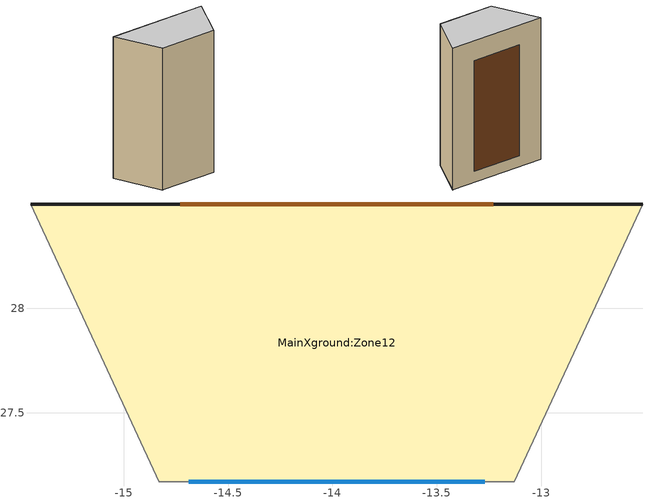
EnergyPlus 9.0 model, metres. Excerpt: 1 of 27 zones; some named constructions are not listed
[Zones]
MainXground:Zone12
 floor adiabatic (internal floor 33cm): -13.13,27.17 -14.83,27.17 -15.45,28.5 -12.51,28.5 z4.2
 wall outside (Project wall): -12.51,28.5 -15.45,28.5 z4.2:8.4
 wall to MainXground:Zone14 (glass entrance wall 2cm_Rev): -15.45,28.5 -14.83,27.17 -13.13,27.17 -12.51,28.5 z4.2:8.4
 window inside (Project internal glazing - 1002): -14.69,27.17 -13.27,27.17 z4.57:6.99
 door (Project external door): -13.23,28.5 -14.73,28.5 z4.53:7.82
 ceiling to MainXfirst:Zone9 (Project internal floor_Rev): -14.83,27.17 -13.13,27.17 -12.51,28.5 -15.45,28.5 z8.4
[Schedule:Compact]
MainXground:Zone8 Cooling Availability Sch; MainXground:Zone1 Cooling Availability Sch: Through: 09 Jan, For: AllDays, Until: 24:00, 0, Through: 13 Feb, For: Weekdays SummerDesignDay, Until: 05:00, 0, Until: 18:00, 1, Until: 24:00, 0, For: Weekends, Until: 24:00, 0, For: Holidays, Until: 24:00, 0, For: WinterDesignDay AllOtherDays, Until: 24:00, 0, Through: 20 Feb, For: AllDays, Until: 24:00, 0, Through: 20 Mar, For: Weekdays SummerDesignDay, Until: 05:00, 0, Until: 18:00, 1, Until: 24:00, 0, For: Weekends, Until: 24:00, 0, For: Holidays, Until: 24:00, 0, For: WinterDesignDay AllOtherDays, Until: 24:00, 0, Through: 03 Apr, For: AllDays, Until: 24:00, 0, Through: 29 May, For: Weekdays SummerDesignDay, Until: 05:00, 0, Until: 18:00, 1, Until: 24:00, 0, For: Weekends, Until: 24:00, 0, For: Holidays, Until: 24:00, 0, For: WinterDesignDay AllOtherDays, Until: 24:00, 0, Through: 05 Jun, For: AllDays, Until: 24:00, 0, Through: 24 Jul, For: Weekdays SummerDesignDay, Until: 05:00, 0, Until: 18:00, 1, Until: 24:00, 0, For: Weekends, Until: 24:00, 0, For: Holidays, Until: 24:00, 0, For: WinterDesignDay AllOtherDays, Until: 24:00, 0, Through: 04 Sep, For: AllDays, Until: 24:00, 0, Through: 23 Oct, For: Weekdays SummerDesignDay, Until: 05:00, 0, Until: 18:00, 1, Until: 24:00, 0, For: Weekends, Until: 24:00, 0, For: Holidays, Until: 24:00, 0, For: WinterDesignDay AllOtherDays, Until: 24:00, 0, Through: 30 Oct, For: AllDays, Until: 24:00, 0, Through: 22 Dec, For: Weekdays SummerDesignDay, Until: 05:00, 0, Until: 18:00, 1, Until: 24:00, 0, For: Weekends, Until: 24:00, 0, For: Holidays, Until: 24:00, 0, For: WinterDesignDay AllOtherDays, Until: 24:00, 0, Through: 31 Dec, For: AllDays, Until: 24:00, 0
MainXground:Zone11 Heating Setpoint Schedule; MainXground:Zone10 Heating Setpoint Schedule; MainXground:Zone3 Heating Setpoint Schedule: Through: 09 Jan, For: AllDays, Until: 07:00, 18, Until: 16:00, 20, Until: 24:00, 18, Through: 13 Feb, For: Weekdays SummerDesignDay, Until: 05:00, 18, Until: 19:00, 20, Until: 24:00, 18, For: WinterDesignDay, Until: 24:00, 20, For: Weekends, Until: 07:00, 18, Until: 16:00, 20, Until: 24:00, 18, For: Holidays, Until: 07:00, 18, Until: 16:00, 20, Until: 24:00, 18, For: AllOtherDays, Until: 24:00, -50, Through: 20 Feb, For: AllDays, Until: 07:00, 18, Until: 16:00, 20, Until: 24:00, 18, Through: 20 Mar, For: Weekdays SummerDesignDay, Until: 05:00, 18, Until: 19:00, 20, Until: 24:00, 18, For: WinterDesignDay, Until: 24:00, 20, For: Weekends, Until: 07:00, 18, Until: 16:00, 20, Until: 24:00, 18, For: Holidays, Until: 07:00, 18, Until: 16:00, 20, Until: 24:00, 18, For: AllOtherDays, Until: 24:00, -50, Through: 03 Apr, For: AllDays, Until: 07:00, 18, Until: 16:00, 20, Until: 24:00, 18, Through: 29 May, For: Weekdays SummerDesignDay, Until: 05:00, 18, Until: 19:00, 20, Until: 24:00, 18, For: WinterDesignDay, Until: 24:00, 20, For: Weekends, Until: 07:00, 18, Until: 16:00, 20, Until: 24:00, 18, For: Holidays, Until: 07:00, 18, Until: 16:00, 20, Until: 24:00, 18, For: AllOtherDays, Until: 24:00, -50, Through: 05 Jun, For: AllDays, Until: 07:00, 18, Until: 16:00, 20, Until: 24:00, 18, Through: 24 Jul, For: Weekdays SummerDesignDay, Until: 05:00, 18, Until: 19:00, 20, Until: 24:00, 18, For: WinterDesignDay, Until: 24:00, 20, For: Weekends, Until: 07:00, 18, Until: 16:00, 20, Until: 24:00, 18, For: Holidays, Until: 07:00, 18, Until: 16:00, 20, Until: 24:00, 18, For: AllOtherDays, Until: 24:00, -50, Through: 04 Sep, For: AllDays, Until: 07:00, 18, Until: 16:00, 20, Until: 24:00, 18, Through: 23 Oct, For: Weekdays SummerDesignDay, Until: 05:00, 18, Until: 19:00, 20, Until: 24:00, 18, For: WinterDesignDay, Until: 24:00, 20, For: Weekends, Until: 07:00, 18, Until: 16:00, 20, Until: 24:00, 18, For: Holidays, Until: 07:00, 18, Until: 16:00, 20, Until: 24:00, 18, For: AllOtherDays, Until: 24:00, -50, Through: 30 Oct, For: AllDays, Until: 07:00, 18, Until: 16:00, 20, Until: 24:00, 18, Through: 22 Dec, For: Weekdays SummerDesignDay, Until: 05:00, 18, Until: 19:00, 20, Until: 24:00, 18, For: WinterDesignDay, Until: 24:00, 20, For: Weekends, Until: 07:00, 18, Until: 16:00, 20, Until: 24:00, 18, For: Holidays, Until: 07:00, 18, Until: 16:00, 20, Until: 24:00, 18, For: AllOtherDays, Until: 24:00, -50, Through: 31 Dec, For: AllDays, Until: 07:00, 18, Until: 16:00, 20, Until: 24:00, 18
MainXground:Zone11 Heating Availability Sch; MainXground:Zone10 Heating Availability Sch; MainXground:Zone3 Heating Availability Sch: Through: 09 Jan, For: AllDays, Until: 07:00, 1, Until: 16:00, 1, Until: 24:00, 1, Through: 13 Feb, For: Weekdays SummerDesignDay, Until: 05:00, 1, Until: 19:00, 1, Until: 24:00, 1, For: WinterDesignDay, Until: 24:00, 1, For: Weekends, Until: 07:00, 1, Until: 16:00, 1, Until: 24:00, 1, For: Holidays, Until: 07:00, 1, Until: 16:00, 1, Until: 24:00, 1, For: AllOtherDays, Until: 24:00, 0, Through: 20 Feb, For: AllDays, Until: 07:00, 1, Until: 16:00, 1, Until: 24:00, 1, Through: 20 Mar, For: Weekdays SummerDesignDay, Until: 05:00, 1, Until: 19:00, 1, Until: 24:00, 1, For: WinterDesignDay, Until: 24:00, 1, For: Weekends, Until: 07:00, 1, Until: 16:00, 1, Until: 24:00, 1, For: Holidays, Until: 07:00, 1, Until: 16:00, 1, Until: 24:00, 1, For: AllOtherDays, Until: 24:00, 0, Through: 03 Apr, For: AllDays, Until: 07:00, 1, Until: 16:00, 1, Until: 24:00, 1, Through: 29 May, For: Weekdays SummerDesignDay, Until: 05:00, 1, Until: 19:00, 1, Until: 24:00, 1, For: WinterDesignDay, Until: 24:00, 1, For: Weekends, Until: 07:00, 1, Until: 16:00, 1, Until: 24:00, 1, For: Holidays, Until: 07:00, 1, Until: 16:00, 1, Until: 24:00, 1, For: AllOtherDays, Until: 24:00, 0, Through: 05 Jun, For: AllDays, Until: 07:00, 1, Until: 16:00, 1, Until: 24:00, 1, Through: 24 Jul, For: Weekdays SummerDesignDay, Until: 05:00, 1, Until: 19:00, 1, Until: 24:00, 1, For: WinterDesignDay, Until: 24:00, 1, For: Weekends, Until: 07:00, 1, Until: 16:00, 1, Until: 24:00, 1, For: Holidays, Until: 07:00, 1, Until: 16:00, 1, Until: 24:00, 1, For: AllOtherDays, Until: 24:00, 0, Through: 04 Sep, For: AllDays, Until: 07:00, 1, Until: 16:00, 1, Until: 24:00, 1, Through: 23 Oct, For: Weekdays SummerDesignDay, Until: 05:00, 1, Until: 19:00, 1, Until: 24:00, 1, For: WinterDesignDay, Until: 24:00, 1, For: Weekends, Until: 07:00, 1, Until: 16:00, 1, Until: 24:00, 1, For: Holidays, Until: 07:00, 1, Until: 16:00, 1, Until: 24:00, 1, For: AllOtherDays, Until: 24:00, 0, Through: 30 Oct, For: AllDays, Until: 07:00, 1, Until: 16:00, 1, Until: 24:00, 1, Through: 22 Dec, For: Weekdays SummerDesignDay, Until: 05:00, 1, Until: 19:00, 1, Until: 24:00, 1, For: WinterDesignDay, Until: 24:00, 1, For: Weekends, Until: 07:00, 1, Until: 16:00, 1, Until: 24:00, 1, For: Holidays, Until: 07:00, 1, Until: 16:00, 1, Until: 24:00, 1, For: AllOtherDays, Until: 24:00, 0, Through: 31 Dec, For: AllDays, Until: 07:00, 1, Until: 16:00, 1, Until: 24:00, 1
MainXground:Zone11 Cooling SP Sch; MainXground:Zone10 Cooling SP Sch; MainXground:Zone3 Cooling SP Sch; MainXground:Zone4 Cooling SP Sch; MainXground:Zone2 Cooling SP Sch: Through: 09 Jan, For: AllDays, Until: 07:00, 100, Until: 16:00, 26, Until: 24:00, 100, Through: 13 Feb, For: Weekdays SummerDesignDay, Until: 05:00, 100, Until: 19:00, 26, Until: 24:00, 100, For: Weekends, Until: 07:00, 100, Until: 16:00, 26, Until: 24:00, 100, For: Holidays, Until: 07:00, 100, Until: 16:00, 26, Until: 24:00, 100, For: WinterDesignDay AllOtherDays, Until: 24:00, 100, Through: 20 Feb, For: AllDays, Until: 07:00, 100, Until: 16:00, 26, Until: 24:00, 100, Through: 20 Mar, For: Weekdays SummerDesignDay, Until: 05:00, 100, Until: 19:00, 26, Until: 24:00, 100, For: Weekends, Until: 07:00, 100, Until: 16:00, 26, Until: 24:00, 100, For: Holidays, Until: 07:00, 100, Until: 16:00, 26, Until: 24:00, 100, For: WinterDesignDay AllOtherDays, Until: 24:00, 100, Through: 03 Apr, For: AllDays, Until: 07:00, 100, Until: 16:00, 26, Until: 24:00, 100, Through: 29 May, For: Weekdays SummerDesignDay, Until: 05:00, 100, Until: 19:00, 26, Until: 24:00, 100, For: Weekends, Until: 07:00, 100, Until: 16:00, 26, Until: 24:00, 100, For: Holidays, Until: 07:00, 100, Until: 16:00, 26, Until: 24:00, 100, For: WinterDesignDay AllOtherDays, Until: 24:00, 100, Through: 05 Jun, For: AllDays, Until: 07:00, 100, Until: 16:00, 26, Until: 24:00, 100, Through: 24 Jul, For: Weekdays SummerDesignDay, Until: 05:00, 100, Until: 19:00, 26, Until: 24:00, 100, For: Weekends, Until: 07:00, 100, Until: 16:00, 26, Until: 24:00, 100, For: Holidays, Until: 07:00, 100, Until: 16:00, 26, Until: 24:00, 100, For: WinterDesignDay AllOtherDays, Until: 24:00, 100, Through: 04 Sep, For: AllDays, Until: 07:00, 100, Until: 16:00, 26, Until: 24:00, 100, Through: 23 Oct, For: Weekdays SummerDesignDay, Until: 05:00, 100, Until: 19:00, 26, Until: 24:00, 100, For: Weekends, Until: 07:00, 100, Until: 16:00, 26, Until: 24:00, 100, For: Holidays, Until: 07:00, 100, Until: 16:00, 26, Until: 24:00, 100, For: WinterDesignDay AllOtherDays, Until: 24:00, 100, Through: 30 Oct, For: AllDays, Until: 07:00, 100, Until: 16:00, 26, Until: 24:00, 100, Through: 22 Dec, For: Weekdays SummerDesignDay, Until: 05:00, 100, Until: 19:00, 26, Until: 24:00, 100, For: Weekends, Until: 07:00, 100, Until: 16:00, 26, Until: 24:00, 100, For: Holidays, Until: 07:00, 100, Until: 16:00, 26, Until: 24:00, 100, For: WinterDesignDay AllOtherDays, Until: 24:00, 100, Through: 31 Dec, For: AllDays, Until: 07:00, 100, Until: 16:00, 26, Until: 24:00, 100
MainXground:Zone11 Cooling Availability Sch; MainXground:Zone10 Cooling Availability Sch; MainXground:Zone3 Cooling Availability Sch; MainXground:Zone4 Cooling Availability Sch; MainXground:Zone2 Cooling Availability Sch: Through: 09 Jan, For: AllDays, Until: 07:00, 0, Until: 16:00, 1, Until: 24:00, 0, Through: 13 Feb, For: Weekdays SummerDesignDay, Until: 05:00, 0, Until: 19:00, 1, Until: 24:00, 0, For: Weekends, Until: 07:00, 0, Until: 16:00, 1, Until: 24:00, 0, For: Holidays, Until: 07:00, 0, Until: 16:00, 1, Until: 24:00, 0, For: WinterDesignDay AllOtherDays, Until: 24:00, 0, Through: 20 Feb, For: AllDays, Until: 07:00, 0, Until: 16:00, 1, Until: 24:00, 0, Through: 20 Mar, For: Weekdays SummerDesignDay, Until: 05:00, 0, Until: 19:00, 1, Until: 24:00, 0, For: Weekends, Until: 07:00, 0, Until: 16:00, 1, Until: 24:00, 0, For: Holidays, Until: 07:00, 0, Until: 16:00, 1, Until: 24:00, 0, For: WinterDesignDay AllOtherDays, Until: 24:00, 0, Through: 03 Apr, For: AllDays, Until: 07:00, 0, Until: 16:00, 1, Until: 24:00, 0, Through: 29 May, For: Weekdays SummerDesignDay, Until: 05:00, 0, Until: 19:00, 1, Until: 24:00, 0, For: Weekends, Until: 07:00, 0, Until: 16:00, 1, Until: 24:00, 0, For: Holidays, Until: 07:00, 0, Until: 16:00, 1, Until: 24:00, 0, For: WinterDesignDay AllOtherDays, Until: 24:00, 0, Through: 05 Jun, For: AllDays, Until: 07:00, 0, Until: 16:00, 1, Until: 24:00, 0, Through: 24 Jul, For: Weekdays SummerDesignDay, Until: 05:00, 0, Until: 19:00, 1, Until: 24:00, 0, For: Weekends, Until: 07:00, 0, Until: 16:00, 1, Until: 24:00, 0, For: Holidays, Until: 07:00, 0, Until: 16:00, 1, Until: 24:00, 0, For: WinterDesignDay AllOtherDays, Until: 24:00, 0, Through: 04 Sep, For: AllDays, Until: 07:00, 0, Until: 16:00, 1, Until: 24:00, 0, Through: 23 Oct, For: Weekdays SummerDesignDay, Until: 05:00, 0, Until: 19:00, 1, Until: 24:00, 0, For: Weekends, Until: 07:00, 0, Until: 16:00, 1, Until: 24:00, 0, For: Holidays, Until: 07:00, 0, Until: 16:00, 1, Until: 24:00, 0, For: WinterDesignDay AllOtherDays, Until: 24:00, 0, Through: 30 Oct, For: AllDays, Until: 07:00, 0, Until: 16:00, 1, Until: 24:00, 0, Through: 22 Dec, For: Weekdays SummerDesignDay, Until: 05:00, 0, Until: 19:00, 1, Until: 24:00, 0, For: Weekends, Until: 07:00, 0, Until: 16:00, 1, Until: 24:00, 0, For: Holidays, Until: 07:00, 0, Until: 16:00, 1, Until: 24:00, 0, For: WinterDesignDay AllOtherDays, Until: 24:00, 0, Through: 31 Dec, For: AllDays, Until: 07:00, 0, Until: 16:00, 1, Until: 24:00, 0
MainXground:Zone5 Heating Setpoint Schedule: Through: 10 Jan, For: AllDays, Until: 24:00, -50, Through: 30 Apr, For: WinterDesignDay, Until: 05:00, -50, Until: 20:00, 20, Until: 24:00, -50, For: Weekends, Until: 24:00, -50, For: Holidays, Until: 24:00, -50, For: AllOtherDays, Until: 24:00, -50, Through: 14 Oct, For: AllDays, Until: 24:00, -50, Through: 31 Dec, For: WinterDesignDay, Until: 05:00, -50, Until: 20:00, 20, Until: 24:00, -50, For: Weekends, Until: 24:00, -50, For: Holidays, Until: 24:00, -50, For: AllOtherDays, Until: 24:00, -50
MainXground:Zone5 Heating Availability Sch: Through: 10 Jan, For: AllDays, Until: 24:00, 0, Through: 30 Apr, For: WinterDesignDay, Until: 05:00, 0, Until: 20:00, 1, Until: 24:00, 0, For: Weekends, Until: 24:00, 0, For: Holidays, Until: 24:00, 0, For: AllOtherDays, Until: 24:00, 0, Through: 14 Oct, For: AllDays, Until: 24:00, 0, Through: 31 Dec, For: WinterDesignDay, Until: 05:00, 0, Until: 20:00, 1, Until: 24:00, 0, For: Weekends, Until: 24:00, 0, For: Holidays, Until: 24:00, 0, For: AllOtherDays, Until: 24:00, 0
MainXground:Zone5 Cooling SP Sch: Through: 10 Jan, For: AllDays, Until: 24:00, 100, Through: 1 May, For: AllDays, Until: 24:00, 100, Through: 14 Oct, For: Weekdays SummerDesignDay, Until: 05:00, 100, Until: 20:00, 26, Until: 24:00, 100, For: Weekends, Until: 24:00, 100, For: Holidays, Until: 24:00, 100, For: WinterDesignDay AllOtherDays, Until: 24:00, 100, Through: 31 Dec, For: AllDays, Until: 24:00, 100
MainXground:Zone5 Cooling Availability Sch: Through: 10 Jan, For: AllDays, Until: 24:00, 0, Through: 1 May, For: AllDays, Until: 24:00, 0, Through: 14 Oct, For: Weekdays SummerDesignDay, Until: 05:00, 0, Until: 20:00, 1, Until: 24:00, 0, For: Weekends, Until: 24:00, 0, For: Holidays, Until: 24:00, 0, For: WinterDesignDay AllOtherDays, Until: 24:00, 0, Through: 31 Dec, For: AllDays, Until: 24:00, 0
MainXground:Zone4 Heating Setpoint Schedule; MainXground:Zone2 Heating Setpoint Schedule: Through: 09 Jan, For: AllDays, Until: 07:00, 18, Until: 16:00, 20, Until: 24:00, 18, Through: 13 Feb, For: Weekdays SummerDesignDay, Until: 05:00, 18, Until: 19:00, 20, Until: 24:00, 18, For: WinterDesignDay, Until: 24:00, 20, For: Weekends, Until: 07:00, 18, Until: 17:00, 20, Until: 24:00, 18, For: Holidays, Until: 07:00, 18, Until: 16:00, 20, Until: 24:00, 18, For: AllOtherDays, Until: 24:00, -50, Through: 20 Feb, For: AllDays, Until: 07:00, 18, Until: 16:00, 20, Until: 24:00, 18, Through: 20 Mar, For: Weekdays SummerDesignDay, Until: 05:00, 18, Until: 19:00, 20, Until: 24:00, 18, For: WinterDesignDay, Until: 24:00, 20, For: Weekends, Until: 07:00, 18, Until: 17:00, 20, Until: 24:00, 18, For: Holidays, Until: 07:00, 18, Until: 16:00, 20, Until: 24:00, 18, For: AllOtherDays, Until: 24:00, -50, Through: 03 Apr, For: AllDays, Until: 07:00, 18, Until: 16:00, 20, Until: 24:00, 18, Through: 29 May, For: Weekdays SummerDesignDay, Until: 05:00, 18, Until: 19:00, 20, Until: 24:00, 18, For: WinterDesignDay, Until: 24:00, 20, For: Weekends, Until: 07:00, 18, Until: 17:00, 20, Until: 24:00, 18, For: Holidays, Until: 07:00, 18, Until: 16:00, 20, Until: 24:00, 18, For: AllOtherDays, Until: 24:00, -50, Through: 05 Jun, For: AllDays, Until: 07:00, 18, Until: 16:00, 20, Until: 24:00, 18, Through: 24 Jul, For: Weekdays SummerDesignDay, Until: 05:00, 18, Until: 19:00, 20, Until: 24:00, 18, For: WinterDesignDay, Until: 24:00, 20, For: Weekends, Until: 07:00, 18, Until: 17:00, 20, Until: 24:00, 18, For: Holidays, Until: 07:00, 18, Until: 16:00, 20, Until: 24:00, 18, For: AllOtherDays, Until: 24:00, -50, Through: 04 Sep, For: AllDays, Until: 07:00, 18, Until: 16:00, 20, Until: 24:00, 18, Through: 23 Oct, For: Weekdays SummerDesignDay, Until: 05:00, 18, Until: 19:00, 20, Until: 24:00, 18, For: WinterDesignDay, Until: 24:00, 20, For: Weekends, Until: 07:00, 18, Until: 17:00, 20, Until: 24:00, 18, For: Holidays, Until: 07:00, 18, Until: 16:00, 20, Until: 24:00, 18, For: AllOtherDays, Until: 24:00, -50, Through: 30 Oct, For: AllDays, Until: 07:00, 18, Until: 16:00, 20, Until: 24:00, 18, Through: 22 Dec, For: Weekdays SummerDesignDay, Until: 05:00, 18, Until: 19:00, 20, Until: 24:00, 18, For: WinterDesignDay, Until: 24:00, 20, For: Weekends, Until: 07:00, 18, Until: 17:00, 20, Until: 24:00, 18, For: Holidays, Until: 07:00, 18, Until: 16:00, 20, Until: 24:00, 18, For: AllOtherDays, Until: 24:00, -50, Through: 31 Dec, For: AllDays, Until: 07:00, 18, Until: 16:00, 20, Until: 24:00, 18
MainXground:Zone4 Heating Availability Sch; MainXground:Zone2 Heating Availability Sch: Through: 09 Jan, For: AllDays, Until: 07:00, 1, Until: 16:00, 1, Until: 24:00, 1, Through: 13 Feb, For: Weekdays SummerDesignDay, Until: 05:00, 1, Until: 19:00, 1, Until: 24:00, 1, For: WinterDesignDay, Until: 24:00, 1, For: Weekends, Until: 07:00, 1, Until: 17:00, 1, Until: 24:00, 1, For: Holidays, Until: 07:00, 1, Until: 16:00, 1, Until: 24:00, 1, For: AllOtherDays, Until: 24:00, 0, Through: 20 Feb, For: AllDays, Until: 07:00, 1, Until: 16:00, 1, Until: 24:00, 1, Through: 20 Mar, For: Weekdays SummerDesignDay, Until: 05:00, 1, Until: 19:00, 1, Until: 24:00, 1, For: WinterDesignDay, Until: 24:00, 1, For: Weekends, Until: 07:00, 1, Until: 17:00, 1, Until: 24:00, 1, For: Holidays, Until: 07:00, 1, Until: 16:00, 1, Until: 24:00, 1, For: AllOtherDays, Until: 24:00, 0, Through: 03 Apr, For: AllDays, Until: 07:00, 1, Until: 16:00, 1, Until: 24:00, 1, Through: 29 May, For: Weekdays SummerDesignDay, Until: 05:00, 1, Until: 19:00, 1, Until: 24:00, 1, For: WinterDesignDay, Until: 24:00, 1, For: Weekends, Until: 07:00, 1, Until: 17:00, 1, Until: 24:00, 1, For: Holidays, Until: 07:00, 1, Until: 16:00, 1, Until: 24:00, 1, For: AllOtherDays, Until: 24:00, 0, Through: 05 Jun, For: AllDays, Until: 07:00, 1, Until: 16:00, 1, Until: 24:00, 1, Through: 24 Jul, For: Weekdays SummerDesignDay, Until: 05:00, 1, Until: 19:00, 1, Until: 24:00, 1, For: WinterDesignDay, Until: 24:00, 1, For: Weekends, Until: 07:00, 1, Until: 17:00, 1, Until: 24:00, 1, For: Holidays, Until: 07:00, 1, Until: 16:00, 1, Until: 24:00, 1, For: AllOtherDays, Until: 24:00, 0, Through: 04 Sep, For: AllDays, Until: 07:00, 1, Until: 16:00, 1, Until: 24:00, 1, Through: 23 Oct, For: Weekdays SummerDesignDay, Until: 05:00, 1, Until: 19:00, 1, Until: 24:00, 1, For: WinterDesignDay, Until: 24:00, 1, For: Weekends, Until: 07:00, 1, Until: 17:00, 1, Until: 24:00, 1, For: Holidays, Until: 07:00, 1, Until: 16:00, 1, Until: 24:00, 1, For: AllOtherDays, Until: 24:00, 0, Through: 30 Oct, For: AllDays, Until: 07:00, 1, Until: 16:00, 1, Until: 24:00, 1, Through: 22 Dec, For: Weekdays SummerDesignDay, Until: 05:00, 1, Until: 19:00, 1, Until: 24:00, 1, For: WinterDesignDay, Until: 24:00, 1, For: Weekends, Until: 07:00, 1, Until: 17:00, 1, Until: 24:00, 1, For: Holidays, Until: 07:00, 1, Until: 16:00, 1, Until: 24:00, 1, For: AllOtherDays, Until: 24:00, 0, Through: 31 Dec, For: AllDays, Until: 07:00, 1, Until: 16:00, 1, Until: 24:00, 1
MainXground:Zone1 Heating Setpoint Schedule: Through: 09 Jan, For: AllDays, Until: 24:00, 18, Through: 13 Feb, For: Weekdays SummerDesignDay, Until: 05:00, 18, Until: 18:00, 20, Until: 24:00, 18, For: WinterDesignDay, Until: 24:00, 20, For: Weekends, Until: 24:00, 18, For: Holidays, Until: 24:00, 18, For: AllOtherDays, Until: 24:00, -50, Through: 20 Feb, For: AllDays, Until: 24:00, 18, Through: 20 Mar, For: Weekdays SummerDesignDay, Until: 05:00, 18, Until: 18:00, 20, Until: 24:00, 18, For: WinterDesignDay, Until: 24:00, 20, For: Weekends, Until: 24:00, 18, For: Holidays, Until: 24:00, 18, For: AllOtherDays, Until: 24:00, -50, Through: 03 Apr, For: AllDays, Until: 24:00, 18, Through: 29 May, For: Weekdays SummerDesignDay, Until: 05:00, 18, Until: 18:00, 20, Until: 24:00, 18, For: WinterDesignDay, Until: 24:00, 20, For: Weekends, Until: 24:00, 18, For: Holidays, Until: 24:00, 18, For: AllOtherDays, Until: 24:00, -50, Through: 05 Jun, For: AllDays, Until: 24:00, 18, Through: 24 Jul, For: Weekdays SummerDesignDay, Until: 05:00, 18, Until: 18:00, 20, Until: 24:00, 18, For: WinterDesignDay, Until: 24:00, 20, For: Weekends, Until: 24:00, 18, For: Holidays, Until: 24:00, 18, For: AllOtherDays, Until: 24:00, -50, Through: 04 Sep, For: AllDays, Until: 24:00, 18, Through: 23 Oct, For: Weekdays SummerDesignDay, Until: 05:00, 18, Until: 18:00, 20, Until: 24:00, 18, For: WinterDesignDay, Until: 24:00, 20, For: Weekends, Until: 24:00, 18, For: Holidays, Until: 24:00, 18, For: AllOtherDays, Until: 24:00, -50, Through: 30 Oct, For: AllDays, Until: 24:00, 18, Through: 22 Dec, For: Weekdays SummerDesignDay, Until: 05:00, 18, Until: 18:00, 20, Until: 24:00, 18, For: WinterDesignDay, Until: 24:00, 20, For: Weekends, Until: 24:00, 18, For: Holidays, Until: 24:00, 18, For: AllOtherDays, Until: 24:00, -50, Through: 31 Dec, For: AllDays, Until: 24:00, 18
MainXground:Zone1 Heating Availability Sch: Through: 09 Jan, For: AllDays, Until: 24:00, 1, Through: 13 Feb, For: Weekdays SummerDesignDay, Until: 05:00, 1, Until: 18:00, 1, Until: 24:00, 1, For: WinterDesignDay, Until: 24:00, 1, For: Weekends, Until: 24:00, 1, For: Holidays, Until: 24:00, 1, For: AllOtherDays, Until: 24:00, 0, Through: 20 Feb, For: AllDays, Until: 24:00, 1, Through: 20 Mar, For: Weekdays SummerDesignDay, Until: 05:00, 1, Until: 18:00, 1, Until: 24:00, 1, For: WinterDesignDay, Until: 24:00, 1, For: Weekends, Until: 24:00, 1, For: Holidays, Until: 24:00, 1, For: AllOtherDays, Until: 24:00, 0, Through: 03 Apr, For: AllDays, Until: 24:00, 1, Through: 29 May, For: Weekdays SummerDesignDay, Until: 05:00, 1, Until: 18:00, 1, Until: 24:00, 1, For: WinterDesignDay, Until: 24:00, 1, For: Weekends, Until: 24:00, 1, For: Holidays, Until: 24:00, 1, For: AllOtherDays, Until: 24:00, 0, Through: 05 Jun, For: AllDays, Until: 24:00, 1, Through: 24 Jul, For: Weekdays SummerDesignDay, Until: 05:00, 1, Until: 18:00, 1, Until: 24:00, 1, For: WinterDesignDay, Until: 24:00, 1, For: Weekends, Until: 24:00, 1, For: Holidays, Until: 24:00, 1, For: AllOtherDays, Until: 24:00, 0, Through: 04 Sep, For: AllDays, Until: 24:00, 1, Through: 23 Oct, For: Weekdays SummerDesignDay, Until: 05:00, 1, Until: 18:00, 1, Until: 24:00, 1, For: WinterDesignDay, Until: 24:00, 1, For: Weekends, Until: 24:00, 1, For: Holidays, Until: 24:00, 1, For: AllOtherDays, Until: 24:00, 0, Through: 30 Oct, For: AllDays, Until: 24:00, 1, Through: 22 Dec, For: Weekdays SummerDesignDay, Until: 05:00, 1, Until: 18:00, 1, Until: 24:00, 1, For: WinterDesignDay, Until: 24:00, 1, For: Weekends, Until: 24:00, 1, For: Holidays, Until: 24:00, 1, For: AllOtherDays, Until: 24:00, 0, Through: 31 Dec, For: AllDays, Until: 24:00, 1
MainXground:Zone1 Cooling SP Sch: Through: 09 Jan, For: AllDays, Until: 24:00, 100, Through: 13 Feb, For: Weekdays SummerDesignDay, Until: 05:00, 100, Until: 18:00, 26, Until: 24:00, 100, For: Weekends, Until: 24:00, 100, For: Holidays, Until: 24:00, 100, For: WinterDesignDay AllOtherDays, Until: 24:00, 100, Through: 20 Feb, For: AllDays, Until: 24:00, 100, Through: 20 Mar, For: Weekdays SummerDesignDay, Until: 05:00, 100, Until: 18:00, 26, Until: 24:00, 100, For: Weekends, Until: 24:00, 100, For: Holidays, Until: 24:00, 100, For: WinterDesignDay AllOtherDays, Until: 24:00, 100, Through: 03 Apr, For: AllDays, Until: 24:00, 100, Through: 29 May, For: Weekdays SummerDesignDay, Until: 05:00, 100, Until: 18:00, 26, Until: 24:00, 100, For: Weekends, Until: 24:00, 100, For: Holidays, Until: 24:00, 100, For: WinterDesignDay AllOtherDays, Until: 24:00, 100, Through: 05 Jun, For: AllDays, Until: 24:00, 100, Through: 24 Jul, For: Weekdays SummerDesignDay, Until: 05:00, 100, Until: 18:00, 26, Until: 24:00, 100, For: Weekends, Until: 24:00, 100, For: Holidays, Until: 24:00, 100, For: WinterDesignDay AllOtherDays, Until: 24:00, 100, Through: 04 Sep, For: AllDays, Until: 24:00, 100, Through: 23 Oct, For: Weekdays SummerDesignDay, Until: 05:00, 100, Until: 18:00, 26, Until: 24:00, 100, For: Weekends, Until: 24:00, 100, For: Holidays, Until: 24:00, 100, For: WinterDesignDay AllOtherDays, Until: 24:00, 100, Through: 30 Oct, For: AllDays, Until: 24:00, 100, Through: 22 Dec, For: Weekdays SummerDesignDay, Until: 05:00, 100, Until: 18:00, 26, Until: 24:00, 100, For: Weekends, Until: 24:00, 100, For: Holidays, Until: 24:00, 100, For: WinterDesignDay AllOtherDays, Until: 24:00, 100, Through: 31 Dec, For: AllDays, Until: 24:00, 100
[Schedule:Day:Hourly]
Summer Control Type Day Sch; Winter Control Type Day Sch: 4, 4, 4, 4, 4, 4, 4, 4, 4, 4, 4, 4, 4, 4, 4, 4, 4, 4, 4, 4, 4, 4, 4, 4
[Schedule:Week:Daily]
Summer Control Type Week Sch: Summer Control Type Day Sch, Summer Control Type Day Sch, Summer Control Type Day Sch, Summer Control Type Day Sch, Summer Control Type Day Sch, Summer Control Type Day Sch, Summer Control Type Day Sch, Summer Control Type Day Sch, Summer Control Type Day Sch, Summer Control Type Day Sch, Summer Control Type Day Sch, Summer Control Type Day Sch
